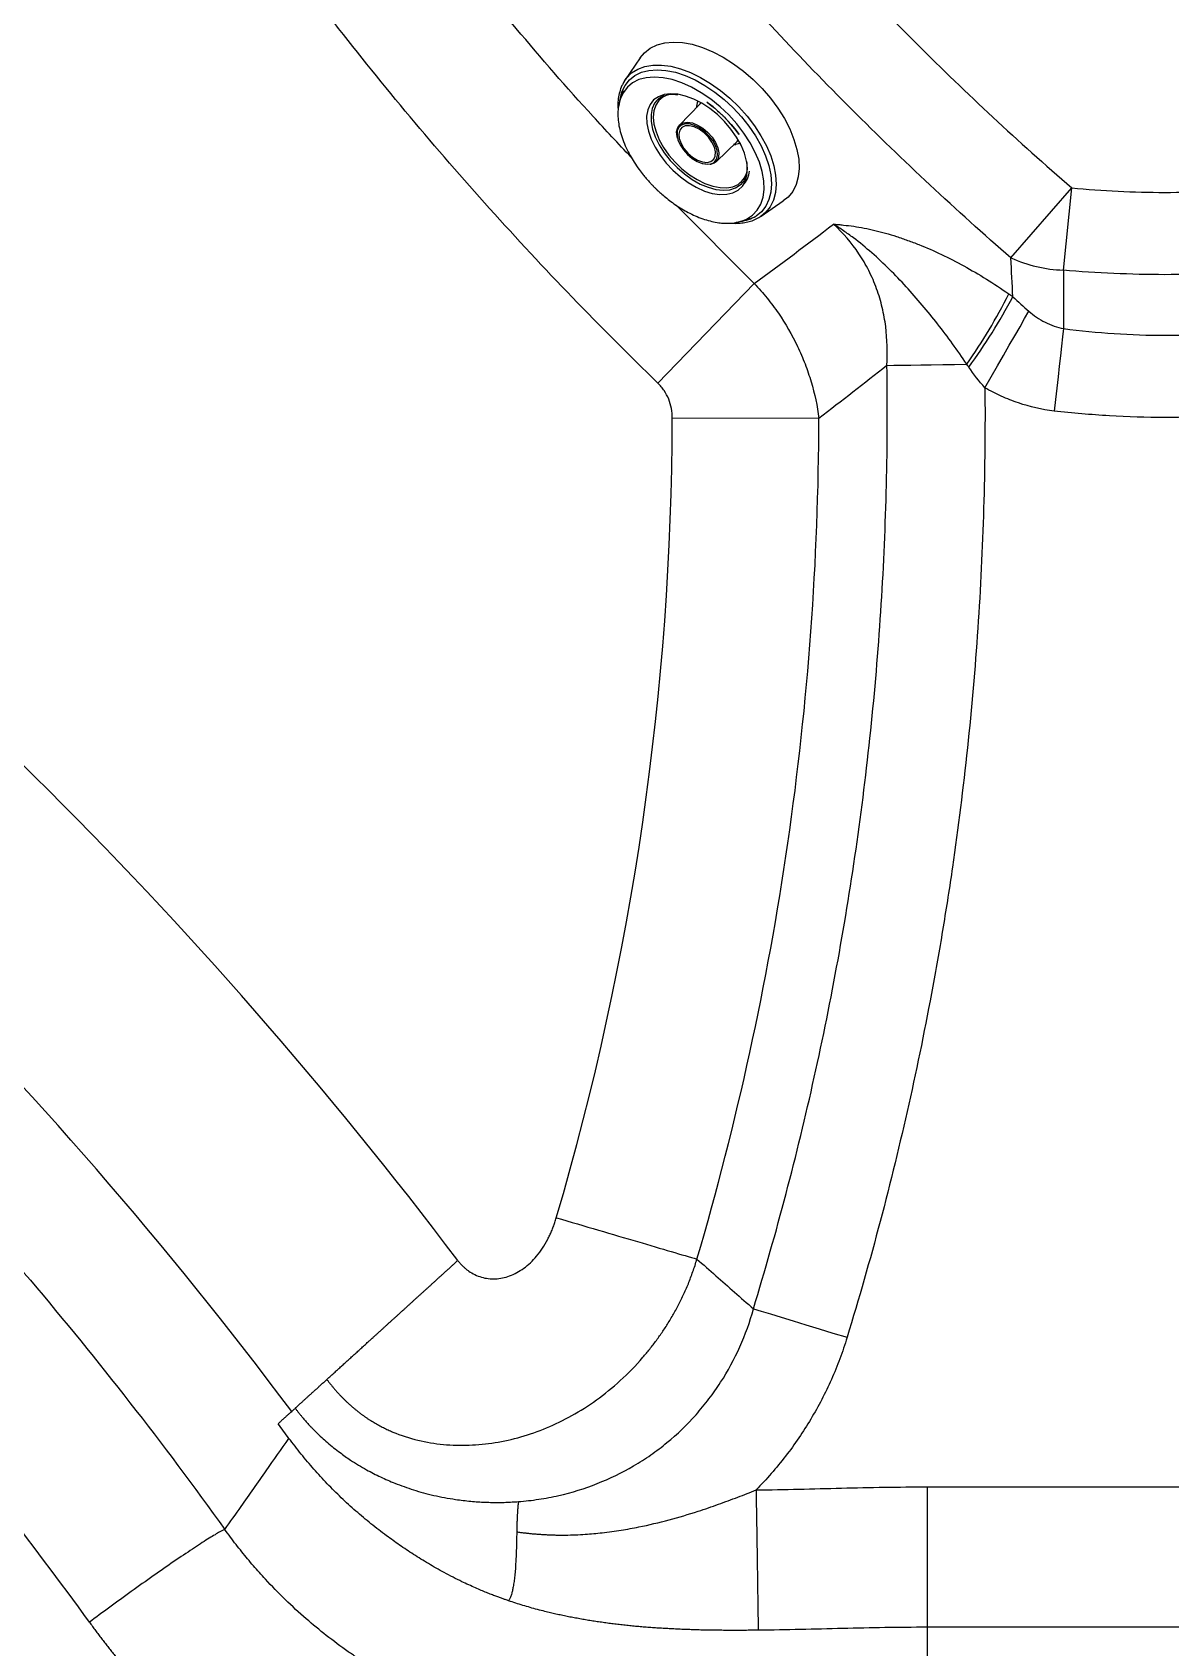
# Model space of a CAD drawing. Extents: x 527 to 611, y 788 to 934.
# Drawn here: x 559.26 to 569.34, y 828.06 to 842.37 of the extents above; entities that cross this region are included whole.
import ezdxf

# ---------------------------------------------------------------- set-up
doc = ezdxf.new("R2010")
doc.units = 0
doc.header["$MEASUREMENT"] = 0
doc.layers.add('1', color=4, linetype='Continuous')
doc.layers.add('GEOMETRY', color=4, linetype='Continuous', lineweight=25)

# ---------------------------------------------------------------- blocks, each defined once
blk = doc.blocks.new('2026_FLASH')
at = {"layer": 'GEOMETRY'}
for p, q in [((37.563, 38.831), (37.43, 38.635)), ((37.415, 38.538), (37.393, 38.484)), ((37.429, 38.635), (37.417, 38.613)), ((37.418, 38.617), (37.43, 38.635)), ((37.715, 38.459), (37.71, 38.454)), ((38.091, 38.421), (37.91, 38.235)), ((38.105, 38.431), (38.091, 38.421)), ((38.236, 37.91), (38.421, 38.091)), ((38.421, 38.091), (38.432, 38.105)), ((38.459, 37.715), (38.465, 37.721)), ((40.848, 37.058), (41.386, 37.68)), ((41.312, 36.949), (41.386, 37.68)), ((38.574, 36.832), (37.882, 37.525)), ((38.635, 37.429), (38.831, 37.563)), ((38.484, 37.393), (38.538, 37.415)), ((38.635, 37.429), (38.626, 37.424)), ((38.574, 36.832), (37.72, 35.949)), ((39.146, 35.636), (37.847, 35.638)), ((40.105, 24.926), (40.105, 24.44))]:
    blk.add_line(p, q, dxfattribs=at)
at = {"layer": 'GEOMETRY', "flags": 128}
for points in [[(37.563, 38.831), (37.6, 38.875), (37.651, 38.916), (37.712, 38.945), (37.78, 38.964), (37.856, 38.971), (37.938, 38.967), (38.024, 38.951), (38.114, 38.924), (38.206, 38.885), (38.298, 38.837), (38.39, 38.779), (38.479, 38.713), (38.564, 38.639), (38.644, 38.559), (38.717, 38.474), (38.783, 38.385), (38.84, 38.293), (38.888, 38.201), (38.925, 38.109), (38.952, 38.02), (38.967, 37.933), (38.971, 37.852), (38.963, 37.776), (38.944, 37.708), (38.914, 37.648), (38.873, 37.598), (38.831, 37.563)], [(37.382, 38.451), (37.384, 38.463), (37.401, 38.529), (37.429, 38.587), (37.467, 38.636), (37.516, 38.675), (37.574, 38.703), (37.64, 38.72), (37.713, 38.726), (37.791, 38.72), (37.875, 38.703), (37.961, 38.674), (38.049, 38.635), (38.137, 38.586), (38.224, 38.528), (38.307, 38.462), (38.386, 38.388), (38.46, 38.309), (38.526, 38.226), (38.585, 38.139), (38.634, 38.051), (38.673, 37.963), (38.702, 37.877), (38.72, 37.794), (38.726, 37.715), (38.721, 37.641), (38.704, 37.575), (38.676, 37.517), (38.637, 37.468), (38.589, 37.429), (38.589, 37.429)], [(38.484, 37.393), (38.506, 37.403), (38.558, 37.437), (38.599, 37.481), (38.631, 37.535), (38.651, 37.597), (38.66, 37.666), (38.658, 37.742), (38.644, 37.823), (38.619, 37.907), (38.583, 37.993), (38.537, 38.079), (38.481, 38.164), (38.418, 38.247), (38.347, 38.325), (38.27, 38.398), (38.188, 38.464), (38.104, 38.522), (38.018, 38.571), (37.931, 38.61), (37.847, 38.638), (37.765, 38.655), (37.688, 38.661), (37.616, 38.655), (37.552, 38.638), (37.496, 38.609), (37.449, 38.57), (37.412, 38.522), (37.393, 38.484)], [(37.43, 38.635), (37.443, 38.652), (37.487, 38.697), (37.541, 38.731), (37.604, 38.754), (37.675, 38.767), (37.752, 38.767), (37.834, 38.756), (37.92, 38.734), (38.009, 38.701), (38.098, 38.658), (38.187, 38.605), (38.274, 38.543), (38.358, 38.473), (38.437, 38.397), (38.51, 38.315), (38.576, 38.23), (38.633, 38.141), (38.681, 38.052), (38.72, 37.963), (38.747, 37.875), (38.763, 37.791), (38.768, 37.711), (38.762, 37.638), (38.744, 37.571), (38.715, 37.512), (38.675, 37.463), (38.635, 37.429)], [(37.888, 38.51), (37.833, 38.513), (37.775, 38.506), (37.724, 38.487), (37.682, 38.458), (37.651, 38.418), (37.63, 38.369), (37.62, 38.313), (37.622, 38.25), (37.635, 38.182), (37.66, 38.111)], [(37.813, 38.506), (37.81, 38.505), (37.764, 38.484), (37.727, 38.453), (37.7, 38.411), (37.683, 38.361), (37.678, 38.304), (37.685, 38.242), (37.703, 38.175), (37.731, 38.106), (37.77, 38.037), (37.817, 37.97), (37.872, 37.906), (37.933, 37.847), (37.999, 37.795), (38.067, 37.752), (38.137, 37.717), (38.205, 37.694), (38.27, 37.681), (38.33, 37.679), (38.384, 37.689), (38.431, 37.71), (38.431, 37.71)], [(38.507, 37.908), (38.506, 37.917), (38.487, 37.986), (38.457, 38.058), (38.417, 38.129), (38.367, 38.2), (38.311, 38.266), (38.247, 38.328), (38.179, 38.383), (38.108, 38.429), (38.037, 38.466), (37.965, 38.493), (37.897, 38.509), (37.888, 38.51)], [(37.393, 38.484), (37.386, 38.464), (37.376, 38.428)], [(37.71, 38.454), (37.691, 38.43), (37.669, 38.383), (37.659, 38.328), (37.66, 38.266), (37.673, 38.199), (37.697, 38.13)], [(38.307, 38.307), (38.235, 38.373), (38.208, 38.396), (38.168, 38.428), (38.153, 38.439), (38.152, 38.439), (38.152, 38.439), (38.152, 38.439), (38.152, 38.439), (38.152, 38.439), (38.152, 38.439), (38.152, 38.439), (38.152, 38.439), (38.159, 38.434), (38.192, 38.409), (38.223, 38.384), (38.247, 38.363), (38.265, 38.347), (38.277, 38.336), (38.286, 38.328), (38.292, 38.322), (38.296, 38.317), (38.3, 38.314), (38.302, 38.312), (38.303, 38.311), (38.304, 38.31), (38.307, 38.307)], [(37.893, 38.119), (37.889, 38.135), (37.886, 38.177), (37.895, 38.213), (37.914, 38.239), (37.944, 38.256), (37.982, 38.261), (38.026, 38.254), (38.072, 38.236), (38.119, 38.207), (38.163, 38.171), (38.201, 38.128), (38.231, 38.081), (38.251, 38.035), (38.261, 37.99), (38.258, 37.951), (38.258, 37.951)], [(37.919, 38.229), (37.905, 38.215), (37.891, 38.185)], [(38.228, 37.961), (38.23, 37.998), (38.22, 38.041), (38.199, 38.085), (38.168, 38.128), (38.129, 38.167), (38.086, 38.198), (38.042, 38.22), (37.999, 38.23), (37.962, 38.228), (37.932, 38.214), (37.913, 38.19), (37.905, 38.156), (37.909, 38.116), (37.925, 38.072), (37.951, 38.028), (37.986, 37.987), (38.027, 37.952), (38.071, 37.925), (38.115, 37.909), (38.156, 37.905), (38.189, 37.913), (38.214, 37.932), (38.228, 37.961)], [(38.233, 37.924), (38.239, 37.934), (38.247, 37.968), (38.244, 38.009), (38.23, 38.053), (38.205, 38.098), (38.172, 38.141), (38.133, 38.179), (38.089, 38.211), (38.044, 38.233), (38.001, 38.245), (37.961, 38.246), (37.929, 38.236), (37.919, 38.229)], [(38.307, 38.307), (38.309, 38.305), (38.319, 38.295), (38.34, 38.273), (38.369, 38.241), (38.401, 38.202), (38.43, 38.165), (38.439, 38.152), (38.439, 38.152), (38.439, 38.152), (38.439, 38.152), (38.439, 38.152), (38.439, 38.152), (38.439, 38.152), (38.439, 38.152), (38.436, 38.156), (38.414, 38.186), (38.383, 38.224), (38.342, 38.271), (38.307, 38.307)], [(37.66, 38.111), (37.695, 38.039), (37.74, 37.968), (37.793, 37.899), (37.853, 37.835), (37.919, 37.776), (37.989, 37.726), (38.06, 37.684), (38.132, 37.651), (38.202, 37.63), (38.269, 37.62), (38.33, 37.622), (38.385, 37.635), (38.431, 37.659), (38.468, 37.693), (38.494, 37.738), (38.509, 37.791), (38.513, 37.851), (38.507, 37.908)], [(37.697, 38.13), (37.732, 38.059), (37.776, 37.989), (37.829, 37.921), (37.889, 37.859), (37.954, 37.802), (38.023, 37.753), (38.094, 37.713), (38.164, 37.684), (38.233, 37.665), (38.297, 37.658), (38.356, 37.663), (38.407, 37.679), (38.45, 37.706), (38.459, 37.715)], [(37.891, 38.185), (37.889, 38.147), (37.897, 38.105), (37.917, 38.06), (37.946, 38.016), (37.982, 37.975), (38.024, 37.939), (38.069, 37.912), (38.113, 37.895), (38.155, 37.888), (38.182, 37.891)], [(38.451, 38.076), (38.419, 38.065), (38.389, 38.062)], [(38.258, 37.951), (38.244, 37.919), (38.219, 37.898), (38.185, 37.887), (38.144, 37.888), (38.119, 37.893)], [(38.391, 38.062), (38.393, 38.062), (38.41, 38.062)], [(38.429, 37.376), (38.446, 37.38), (38.484, 37.393)], [(40.617, 35.908), (40.673, 36.005), (40.728, 36.101), (40.782, 36.194), (40.833, 36.284), (40.882, 36.369), (40.928, 36.449), (40.969, 36.521), (41.006, 36.586)], [(41.314, 36.432), (41.306, 36.358), (41.296, 36.278), (41.286, 36.192), (41.276, 36.1), (41.265, 36.004), (41.253, 35.905), (41.242, 35.804), (41.23, 35.702)], [(39.749, 36.106), (39.81, 36.107), (39.88, 36.108), (39.96, 36.109), (40.048, 36.111), (40.142, 36.112), (40.243, 36.114), (40.348, 36.115), (40.456, 36.117)], [(38.566, 27.748), (38.635, 27.727), (38.718, 27.702), (38.812, 27.673), (38.917, 27.641), (39.029, 27.607), (39.148, 27.571), (39.271, 27.533), (39.396, 27.495)], [(40.105, 26.17), (40.105, 26.038), (40.105, 25.907), (40.105, 25.779), (40.105, 25.656), (40.105, 25.539), (40.105, 25.428), (40.105, 25.326), (40.105, 25.234), (40.105, 25.152), (40.105, 25.081), (40.105, 25.023), (40.105, 24.977), (40.105, 24.945), (40.105, 24.926)]]:
    blk.add_lwpolyline(points, dxfattribs=at)
at = {"layer": 'GEOMETRY'}
for centre, radius, start, end in [((38.184, 38.393), 0.122, 153.5361, 181.8292), ((38.168, 37.968), 0.0788, 280.5361, 326.0467), ((38.325, 37.867), 0.189, 303.8273, 353.8762), ((38.32, 37.846), 0.211, 316.4828, 355.1854), ((38.41, 37.725), 0.345, 276.8257, 301.1607), ((41.359, 38.203), 1.254, 245.934, 267.8391), ((36.578, 38.854), 4.747, 324.7871, 333.5573), ((36.082, 39.261), 5.418, 324.1805, 331.9702), ((4.203, 4.203), 39.779, 37.0599, 53.4853), ((12.589, 35.685), 25.258, 343.6027, 359.8945), ((12.589, 35.685), 26.557, 343.6027, 359.8945), ((4.203, 4.203), 37.799, 36.7869, 53.4853)]:
    blk.add_arc(centre, radius, start, end, dxfattribs=at)
for points, knots in [([(38.741, 40.325), (39.149, 39.853), (39.573, 39.396), (40.235, 38.734), (40.46, 38.517), (40.917, 38.092), (41.149, 37.884), (41.386, 37.68)], [0, 0, 0, 0, 0.5, 0.5, 0.75, 0.75, 1, 1, 1, 1]), ([(37.482, 37.951), (37.369, 38.071), (37.02, 38.442), (36.46, 39.088), (36.028, 39.625), (35.812, 39.894)], [0, 0, 0, 0, 0.192785, 0.596164, 1, 1, 1, 1]), ([(40.848, 37.058), (40.605, 37.269), (40.366, 37.485), (39.895, 37.924), (39.663, 38.148), (38.98, 38.831), (38.541, 39.301), (38.118, 39.787)], [0, 0, 0, 0, 0.25, 0.25, 0.5, 0.5, 1, 1, 1, 1]), ([(37.72, 35.949), (37.205, 36.447), (36.708, 36.963), (35.75, 38.029), (35.29, 38.579), (34.85, 39.144)], [0, 0, 0, 0, 0.5, 0.5, 1, 1, 1, 1]), ([(37.417, 38.613), (37.412, 38.604), (37.396, 38.578), (37.38, 38.53), (37.368, 38.471), (37.363, 38.417), (37.366, 38.381), (37.367, 38.368)], [0, 0, 0, 0, 0.133328, 0.374803, 0.614506, 0.859408, 1, 1, 1, 1]), ([(37.712, 38.454), (37.715, 38.458), (37.728, 38.473), (37.757, 38.491), (37.802, 38.505), (37.849, 38.511), (37.883, 38.507), (37.897, 38.505)], [0, 0, 0, 0, 0.0915871, 0.3429222, 0.5904075, 0.8280077, 1, 1, 1, 1]), ([(37.376, 38.423), (37.372, 38.406), (37.365, 38.371), (37.365, 38.31), (37.371, 38.246), (37.385, 38.178), (37.407, 38.107), (37.437, 38.036), (37.471, 37.968), (37.51, 37.904), (37.549, 37.847), (37.585, 37.8), (37.613, 37.766), (37.634, 37.743), (37.649, 37.726), (37.66, 37.714), (37.667, 37.706), (37.673, 37.7), (37.679, 37.694), (37.683, 37.69), (37.687, 37.686)], [0, 0, 0, 0, 0.078477, 0.166169, 0.256285, 0.34522, 0.439227, 0.533839, 0.621444, 0.69892, 0.782749, 0.844863, 0.889769, 0.921867, 0.944685, 0.960863, 0.972318, 0.980423, 0.986156, 1, 1, 1, 1]), ([(37.393, 38.484), (37.387, 38.468), (37.379, 38.448), (37.376, 38.427), (37.376, 38.423)], [0, 0, 0, 0, 0.822401, 1, 1, 1, 1]), ([(38.503, 37.916), (38.503, 37.915), (38.508, 37.893), (38.51, 37.855), (38.506, 37.805), (38.493, 37.763), (38.479, 37.735), (38.466, 37.723), (38.464, 37.721)], [0, 0, 0, 0, 0.016115, 0.244502, 0.472921, 0.7031, 0.938653, 1, 1, 1, 1]), ([(37.687, 37.686), (37.69, 37.683), (37.699, 37.674), (37.718, 37.656), (37.748, 37.628), (37.788, 37.594), (37.836, 37.557), (37.889, 37.519), (37.946, 37.484), (38.005, 37.452), (38.068, 37.423), (38.133, 37.399), (38.197, 37.381), (38.257, 37.37), (38.305, 37.365), (38.357, 37.365), (38.396, 37.368), (38.42, 37.375), (38.424, 37.376)], [0, 0, 0, 0, 0.013787, 0.040293, 0.084984, 0.141678, 0.207305, 0.278335, 0.352071, 0.425756, 0.506448, 0.59276, 0.677994, 0.759786, 0.832218, 0.882983, 0.977467, 1, 1, 1, 1]), ([(41.386, 37.68), (41.523, 37.666), (41.66, 37.656), (41.935, 37.642), (42.072, 37.639), (42.348, 37.639), (42.485, 37.642), (42.76, 37.656), (42.898, 37.666), (43.035, 37.68)], [0, 0, 0, 0, 0.25, 0.25, 0.5, 0.5, 0.75, 0.75, 1, 1, 1, 1]), ([(38.361, 37.367), (38.366, 37.367), (38.391, 37.364), (38.434, 37.365), (38.49, 37.371), (38.542, 37.383), (38.591, 37.402), (38.62, 37.42), (38.635, 37.429)], [0, 0, 0, 0, 0.044963, 0.237159, 0.432804, 0.62001, 0.810112, 1, 1, 1, 1]), ([(38.424, 37.376), (38.439, 37.379), (38.46, 37.384), (38.479, 37.391), (38.484, 37.393)], [0, 0, 0, 0, 0.738809, 1, 1, 1, 1]), ([(39.275, 37.357), (39.279, 37.357), (39.282, 37.357), (39.29, 37.356), (39.301, 37.356), (39.327, 37.354), (39.349, 37.351), (39.394, 37.346), (39.425, 37.343), (39.516, 37.329), (39.578, 37.317), (39.705, 37.287), (39.769, 37.269), (39.867, 37.238), (39.899, 37.226), (39.966, 37.202), (39.999, 37.19), (40.166, 37.123), (40.298, 37.06), (40.497, 36.951), (40.564, 36.912), (40.696, 36.83), (40.763, 36.786), (40.828, 36.74)], [0, 0, 0, 0, 0.007813, 0.007813, 0.015625, 0.03125, 0.0625, 0.0625, 0.125, 0.125, 0.25, 0.25, 0.375, 0.375, 0.4375, 0.4375, 0.5, 0.5, 0.75, 0.75, 0.875, 0.875, 1, 1, 1, 1]), ([(40.456, 36.117), (40.415, 36.179), (40.373, 36.239), (40.287, 36.358), (40.243, 36.416), (40.154, 36.53), (40.108, 36.586), (40.015, 36.696), (39.968, 36.75), (39.871, 36.856), (39.822, 36.907), (39.721, 37.007), (39.669, 37.056), (39.562, 37.149), (39.508, 37.194), (39.423, 37.258), (39.394, 37.278), (39.35, 37.309), (39.335, 37.319), (39.305, 37.338), (39.29, 37.348), (39.275, 37.357)], [0, 0, 0, 0, 0.125, 0.125, 0.25, 0.25, 0.375, 0.375, 0.5, 0.5, 0.625, 0.625, 0.75, 0.75, 0.875, 0.875, 0.9375, 0.9375, 0.96875, 0.96875, 1, 1, 1, 1]), ([(39.749, 36.106), (39.756, 36.222), (39.752, 36.336), (39.731, 36.506), (39.72, 36.562), (39.701, 36.646), (39.693, 36.674), (39.677, 36.729), (39.668, 36.757), (39.638, 36.84), (39.615, 36.893), (39.562, 36.998), (39.533, 37.048), (39.437, 37.192), (39.362, 37.279), (39.275, 37.357)], [0, 0, 0, 0, 0.25, 0.25, 0.375, 0.375, 0.4375, 0.4375, 0.5, 0.5, 0.625, 0.625, 0.75, 0.75, 1, 1, 1, 1]), ([(43.108, 36.95), (42.959, 36.937), (42.809, 36.927), (42.51, 36.914), (42.36, 36.91), (42.06, 36.91), (41.91, 36.914), (41.611, 36.927), (41.461, 36.936), (41.312, 36.949)], [0, 0, 0, 0, 0.25, 0.25, 0.5, 0.5, 0.75, 0.75, 1, 1, 1, 1]), ([(38.574, 36.832), (38.614, 36.79), (38.651, 36.747), (38.722, 36.659), (38.756, 36.614), (38.851, 36.475), (38.908, 36.377), (38.969, 36.249), (38.981, 36.223), (39.003, 36.171), (39.013, 36.145), (39.044, 36.067), (39.061, 36.014), (39.109, 35.855), (39.132, 35.746), (39.146, 35.636)], [0, 0, 0, 0, 0.125, 0.125, 0.25, 0.25, 0.5, 0.5, 0.5625, 0.5625, 0.625, 0.625, 0.75, 0.75, 1, 1, 1, 1]), ([(41.006, 36.586), (41.028, 36.568), (41.051, 36.55), (41.099, 36.517), (41.124, 36.502), (41.175, 36.476), (41.202, 36.464), (41.257, 36.444), (41.285, 36.437), (41.314, 36.432)], [0, 0, 0, 0, 0.25, 0.25, 0.5, 0.5, 0.75, 0.75, 1, 1, 1, 1]), ([(41.314, 36.432), (41.463, 36.412), (41.612, 36.398), (41.911, 36.378), (42.06, 36.373), (42.36, 36.373), (42.51, 36.378), (42.809, 36.398), (42.958, 36.412), (43.106, 36.432)], [0, 0, 0, 0, 0.25, 0.25, 0.5, 0.5, 0.75, 0.75, 1, 1, 1, 1]), ([(38.566, 27.748), (38.772, 28.425), (38.952, 29.109), (39.182, 30.144), (39.252, 30.491), (39.379, 31.187), (39.435, 31.536), (39.583, 32.585), (39.655, 33.286), (39.743, 34.693), (39.76, 35.398), (39.749, 36.106)], [0, 0, 0, 0, 0.25, 0.25, 0.375, 0.375, 0.5, 0.5, 0.75, 0.75, 1, 1, 1, 1]), ([(37.847, 35.638), (37.847, 35.667), (37.844, 35.696), (37.834, 35.752), (37.826, 35.78), (37.805, 35.833), (37.791, 35.859), (37.767, 35.894), (37.759, 35.906), (37.74, 35.928), (37.73, 35.939), (37.72, 35.949)], [0, 0, 0, 0, 0.25, 0.25, 0.5, 0.5, 0.75, 0.75, 0.875, 0.875, 1, 1, 1, 1]), ([(40.617, 35.908), (40.623, 35.195), (40.602, 34.485), (40.506, 33.069), (40.431, 32.363), (40.304, 31.484), (40.276, 31.308), (40.219, 30.957), (40.188, 30.781), (40.091, 30.256), (40.02, 29.907), (39.787, 28.865), (39.605, 28.177), (39.396, 27.495)], [0, 0, 0, 0, 0.25, 0.25, 0.5, 0.5, 0.5625, 0.5625, 0.625, 0.625, 0.75, 0.75, 1, 1, 1, 1]), ([(41.23, 35.702), (41.121, 35.714), (41.016, 35.739), (40.863, 35.791), (40.812, 35.811), (40.713, 35.855), (40.665, 35.88), (40.617, 35.908)], [0, 0, 0, 0, 0.5, 0.5, 0.75, 0.75, 1, 1, 1, 1]), ([(43.191, 35.702), (43.028, 35.683), (42.865, 35.669), (42.538, 35.65), (42.374, 35.645), (42.047, 35.645), (41.883, 35.65), (41.556, 35.669), (41.393, 35.683), (41.23, 35.702)], [0, 0, 0, 0, 0.25, 0.25, 0.5, 0.5, 0.75, 0.75, 1, 1, 1, 1]), ([(26.015, 33.722), (26.781, 33.163), (27.517, 32.578), (28.936, 31.356), (29.619, 30.72), (30.929, 29.398), (31.558, 28.712), (32.761, 27.29), (33.336, 26.554), (33.883, 25.793)], [0, 0, 0, 0, 0.25, 0.25, 0.5, 0.5, 0.75, 0.75, 1, 1, 1, 1]), ([(32.683, 24.971), (32.422, 25.333), (32.154, 25.69), (31.606, 26.391), (31.325, 26.735), (30.751, 27.413), (30.458, 27.746), (29.858, 28.399), (29.552, 28.72), (28.615, 29.666), (27.965, 30.272), (26.613, 31.437), (25.911, 31.996), (25.183, 32.53)], [0, 0, 0, 0, 0.125, 0.125, 0.25, 0.25, 0.375, 0.375, 0.5, 0.5, 0.75, 0.75, 1, 1, 1, 1]), ([(35.947, 28.176), (35.95, 28.172), (35.956, 28.165), (35.964, 28.154), (35.973, 28.144), (35.983, 28.134), (35.992, 28.125), (36.002, 28.115), (36.012, 28.107), (36.022, 28.098), (36.033, 28.09), (36.057, 28.072), (36.097, 28.049), (36.156, 28.026), (36.217, 28.014), (36.28, 28.012), (36.344, 28.02), (36.408, 28.038), (36.471, 28.067), (36.533, 28.106), (36.592, 28.155), (36.648, 28.215), (36.7, 28.284), (36.736, 28.348), (36.762, 28.399), (36.778, 28.436), (36.793, 28.474), (36.807, 28.514), (36.815, 28.541), (36.82, 28.555)], [0, 0, 0, 0, 0.011626, 0.02314, 0.03455, 0.045868, 0.057105, 0.068271, 0.079378, 0.090437, 0.101459, 0.112457, 0.165158, 0.217355, 0.268985, 0.321183, 0.374659, 0.42954, 0.487368, 0.547255, 0.611652, 0.678692, 0.751776, 0.828119, 0.861288, 0.895009, 0.929334, 0.964315, 1, 1, 1, 1]), ([(36.82, 28.555), (36.945, 28.518), (37.071, 28.481), (37.313, 28.409), (37.43, 28.375), (37.648, 28.311), (37.748, 28.281), (37.926, 28.229), (38.003, 28.206), (38.066, 28.188)], [0, 0, 0, 0, 0.25, 0.25, 0.5, 0.5, 0.75, 0.75, 1, 1, 1, 1]), ([(34.787, 27.122), (34.792, 27.115), (34.802, 27.101), (34.818, 27.081), (34.835, 27.06), (34.851, 27.041), (34.868, 27.021), (34.885, 27.002), (34.902, 26.984), (34.92, 26.966), (34.937, 26.948), (34.955, 26.93), (34.973, 26.913), (34.992, 26.897), (35.01, 26.88), (35.029, 26.864), (35.048, 26.849), (35.067, 26.834), (35.086, 26.819), (35.106, 26.805), (35.125, 26.791), (35.145, 26.777), (35.165, 26.764), (35.185, 26.752), (35.206, 26.74), (35.226, 26.728), (35.246, 26.716), (35.267, 26.705), (35.288, 26.695), (35.309, 26.684), (35.329, 26.675), (35.35, 26.665), (35.436, 26.628), (35.591, 26.578), (35.818, 26.541), (36.048, 26.535), (36.279, 26.558), (36.509, 26.609), (36.737, 26.689), (36.962, 26.799), (37.182, 26.938), (37.394, 27.111), (37.535, 27.256), (37.618, 27.354), (37.648, 27.391), (37.677, 27.429), (37.707, 27.468), (37.735, 27.508), (37.764, 27.549), (37.792, 27.591), (37.819, 27.634), (37.845, 27.679), (37.871, 27.724), (37.897, 27.771), (37.921, 27.819), (37.945, 27.868), (37.968, 27.919), (37.99, 27.97), (38.01, 28.023), (38.03, 28.077), (38.049, 28.132), (38.06, 28.169), (38.066, 28.188)], [0, 0, 0, 0, 0.0061667, 0.0123052, 0.0184153, 0.0244971, 0.0305508, 0.0365766, 0.042575, 0.0485464, 0.0544916, 0.0604113, 0.0663061, 0.0721761, 0.0780211, 0.0838409, 0.0896355, 0.0954052, 0.10115, 0.1068702, 0.112566, 0.1182376, 0.1238854, 0.1295097, 0.1351115, 0.1406914, 0.1462503, 0.1517887, 0.1573071, 0.162806, 0.1682859, 0.173747, 0.1791899, 0.2345024, 0.2888432, 0.3430071, 0.3975977, 0.4531369, 0.5101025, 0.5689827, 0.6302798, 0.6946916, 0.7629138, 0.7740987, 0.7854056, 0.796839, 0.8084035, 0.8201035, 0.8319433, 0.8439268, 0.8560572, 0.8683371, 0.8807688, 0.8933546, 0.906099, 0.9190095, 0.9320903, 0.9453393, 0.958755, 0.9723367, 0.9860846, 1, 1, 1, 1]), ([(34.787, 27.122), (34.791, 27.126), (34.799, 27.133), (34.812, 27.145), (34.825, 27.157), (34.839, 27.169), (34.852, 27.181), (34.866, 27.194), (34.88, 27.207), (34.894, 27.219), (34.909, 27.232), (34.923, 27.246), (34.938, 27.259), (34.953, 27.273), (34.968, 27.286), (34.983, 27.3), (34.999, 27.314), (35.014, 27.329), (35.03, 27.343), (35.046, 27.357), (35.062, 27.372), (35.079, 27.387), (35.095, 27.402), (35.112, 27.417), (35.128, 27.432), (35.145, 27.448), (35.162, 27.463), (35.18, 27.479), (35.197, 27.494), (35.214, 27.51), (35.232, 27.526), (35.25, 27.542), (35.268, 27.559), (35.286, 27.575), (35.304, 27.592), (35.322, 27.608), (35.34, 27.625), (35.359, 27.642), (35.377, 27.658), (35.396, 27.675), (35.415, 27.692), (35.434, 27.71), (35.453, 27.727), (35.472, 27.744), (35.491, 27.762), (35.51, 27.779), (35.53, 27.797), (35.549, 27.814), (35.568, 27.832), (35.588, 27.85), (35.608, 27.867), (35.627, 27.885), (35.647, 27.903), (35.667, 27.921), (35.686, 27.939), (35.706, 27.957), (35.726, 27.975), (35.746, 27.993), (35.766, 28.012), (35.786, 28.03), (35.806, 28.048), (35.826, 28.066), (35.846, 28.085), (35.867, 28.103), (35.887, 28.121), (35.907, 28.139), (35.927, 28.158), (35.94, 28.17), (35.947, 28.176)], [0, 0, 0, 0, 0.0151499, 0.0302997, 0.0454495, 0.0605992, 0.0757489, 0.0908986, 0.1060483, 0.1211981, 0.1363479, 0.1514977, 0.1666476, 0.1817977, 0.1969478, 0.2120981, 0.2272484, 0.242399, 0.2575496, 0.2727004, 0.2878513, 0.3030024, 0.3181536, 0.3333049, 0.3484563, 0.3636079, 0.3787596, 0.3939115, 0.4090634, 0.4242155, 0.4393677, 0.45452, 0.4696724, 0.4848249, 0.4999774, 0.5151301, 0.5302828, 0.5454356, 0.5605885, 0.5757414, 0.5908943, 0.6060473, 0.6212003, 0.6363533, 0.6515063, 0.6666594, 0.6818124, 0.6969653, 0.7121183, 0.7272711, 0.742424, 0.7575767, 0.7727294, 0.7878819, 0.8030344, 0.8181867, 0.8333389, 0.8484909, 0.8636428, 0.8787945, 0.893946, 0.9090973, 0.9242484, 0.9393992, 0.9545498, 0.9697002, 0.9848502, 1, 1, 1, 1]), ([(38.066, 28.188), (38.121, 28.139), (38.233, 28.041), (38.399, 27.895), (38.51, 27.797), (38.566, 27.748)], [0, 0, 0, 0, 0.333333, 0.666667, 1, 1, 1, 1]), ([(36.484, 26.039), (36.544, 26.044), (36.604, 26.051), (36.723, 26.069), (36.782, 26.08), (36.958, 26.12), (37.071, 26.156), (37.293, 26.243), (37.4, 26.295), (37.531, 26.371), (37.557, 26.387), (37.607, 26.42), (37.632, 26.436), (37.706, 26.488), (37.754, 26.524), (37.892, 26.637), (37.978, 26.72), (38.097, 26.854), (38.135, 26.901), (38.209, 26.997), (38.243, 27.046), (38.341, 27.197), (38.397, 27.302), (38.495, 27.519), (38.535, 27.631), (38.566, 27.748)], [0, 0, 0, 0, 0.0625, 0.0625, 0.125, 0.125, 0.25, 0.25, 0.375, 0.375, 0.40625, 0.40625, 0.4375, 0.4375, 0.5, 0.5, 0.625, 0.625, 0.6875, 0.6875, 0.75, 0.75, 0.875, 0.875, 1, 1, 1, 1]), ([(39.396, 27.495), (39.377, 27.431), (39.355, 27.368), (39.309, 27.243), (39.284, 27.182), (39.203, 27.001), (39.142, 26.884), (39.007, 26.658), (38.933, 26.548), (38.81, 26.39), (38.768, 26.338), (38.681, 26.238), (38.636, 26.19), (38.59, 26.143)], [0, 0, 0, 0, 0.125, 0.125, 0.25, 0.25, 0.5, 0.5, 0.75, 0.75, 0.875, 0.875, 1, 1, 1, 1]), ([(34.506, 26.867), (34.508, 26.869), (34.511, 26.872), (34.517, 26.877), (34.523, 26.882), (34.529, 26.887), (34.535, 26.893), (34.541, 26.899), (34.548, 26.905), (34.555, 26.911), (34.563, 26.918), (34.57, 26.925), (34.578, 26.932), (34.586, 26.939), (34.594, 26.947), (34.603, 26.955), (34.612, 26.963), (34.621, 26.971), (34.63, 26.98), (34.64, 26.988), (34.65, 26.997), (34.66, 27.007), (34.67, 27.016), (34.681, 27.026), (34.692, 27.035), (34.703, 27.045), (34.714, 27.056), (34.726, 27.066), (34.737, 27.077), (34.749, 27.088), (34.762, 27.099), (34.774, 27.11), (34.782, 27.118), (34.787, 27.122)], [0, 0, 0, 0, 0.032257, 0.064516, 0.096775, 0.129035, 0.161295, 0.193556, 0.225818, 0.25808, 0.290342, 0.322604, 0.354866, 0.387129, 0.41939, 0.451652, 0.483913, 0.516174, 0.548434, 0.580693, 0.612951, 0.645209, 0.677465, 0.709721, 0.741976, 0.774231, 0.806485, 0.838738, 0.870992, 0.903244, 0.935496, 0.967748, 1, 1, 1, 1]), ([(34.355, 26.729), (34.357, 26.731), (34.361, 26.735), (34.369, 26.742), (34.378, 26.751), (34.389, 26.76), (34.401, 26.772), (34.414, 26.783), (34.428, 26.796), (34.444, 26.811), (34.461, 26.825), (34.471, 26.835), (34.475, 26.838)], [0, 0, 0, 0, 0.049819, 0.113059, 0.189704, 0.279749, 0.383157, 0.5, 0.588762, 0.75, 0.893123, 1, 1, 1, 1]), ([(34.475, 26.838), (34.476, 26.84), (34.479, 26.842), (34.484, 26.847), (34.49, 26.852), (34.498, 26.859), (34.503, 26.864), (34.506, 26.867)], [0, 0, 0, 0, 0.172856, 0.359211, 0.559118, 0.772675, 1, 1, 1, 1]), ([(34.506, 26.867), (34.512, 26.86), (34.522, 26.846), (34.538, 26.825), (34.554, 26.806), (34.569, 26.788), (34.583, 26.77), (34.598, 26.754), (34.611, 26.739), (34.624, 26.724), (34.637, 26.711), (34.649, 26.698), (34.66, 26.686), (34.671, 26.675), (34.682, 26.665), (34.721, 26.626), (34.793, 26.56), (34.895, 26.478), (35.011, 26.397), (35.13, 26.324), (35.262, 26.257), (35.373, 26.208), (35.471, 26.171), (35.555, 26.143), (35.643, 26.117), (35.734, 26.094), (35.829, 26.074), (35.917, 26.06), (35.994, 26.05), (36.061, 26.043), (36.126, 26.037), (36.189, 26.034), (36.252, 26.032), (36.312, 26.032), (36.371, 26.033), (36.428, 26.036), (36.466, 26.038), (36.484, 26.039)], [0, 0, 0, 0, 0.011979, 0.02346, 0.034456, 0.044974, 0.055023, 0.06461, 0.073743, 0.082427, 0.090667, 0.09847, 0.105838, 0.112777, 0.119288, 0.125377, 0.1857, 0.249809, 0.301205, 0.375203, 0.437523, 0.499814, 0.53842, 0.57824, 0.619289, 0.661579, 0.705122, 0.749926, 0.780563, 0.810495, 0.839718, 0.868228, 0.896021, 0.923098, 0.949455, 0.975089, 1, 1, 1, 1]), ([(33.883, 25.793), (33.931, 25.86), (34.054, 26.034), (34.243, 26.303), (34.384, 26.505), (34.451, 26.6)], [0.089255, 0.089255, 0.089255, 0.089255, 0.25, 0.5, 0.7257471, 0.7257471, 0.7257471, 0.7257471]), ([(36.397, 25.161), (36.389, 25.164), (36.373, 25.169), (36.347, 25.179), (36.316, 25.19), (36.282, 25.202), (36.243, 25.217), (36.2, 25.234), (36.153, 25.253), (36.08, 25.285), (35.97, 25.335), (35.83, 25.407), (35.688, 25.489), (35.556, 25.57), (35.432, 25.653), (35.33, 25.726), (35.246, 25.789), (35.177, 25.843), (35.11, 25.899), (35.043, 25.956), (34.978, 26.014), (34.914, 26.074), (34.852, 26.135), (34.79, 26.198), (34.73, 26.262), (34.672, 26.327), (34.615, 26.393), (34.559, 26.461), (34.504, 26.53), (34.469, 26.577), (34.451, 26.6)], [0, 0, 0, 0, 0.009614, 0.02108, 0.034394, 0.049554, 0.066563, 0.085428, 0.106142, 0.128701, 0.183137, 0.255164, 0.321344, 0.38473, 0.445276, 0.50299, 0.538562, 0.574123, 0.609667, 0.64519, 0.680688, 0.716166, 0.751639, 0.787103, 0.82254, 0.857969, 0.893425, 0.928906, 0.964427, 1, 1, 1, 1]), ([(36.469, 25.772), (36.48, 25.77), (36.501, 25.767), (36.533, 25.763), (36.565, 25.76), (36.598, 25.756), (36.631, 25.753), (36.664, 25.751), (36.697, 25.748), (36.73, 25.747), (36.764, 25.745), (36.798, 25.744), (36.832, 25.743), (36.866, 25.743), (36.948, 25.743), (37.068, 25.748), (37.233, 25.763), (37.391, 25.785), (37.589, 25.821), (37.817, 25.875), (38.022, 25.936), (38.167, 25.984), (38.255, 26.015), (38.342, 26.047), (38.427, 26.079), (38.509, 26.11), (38.563, 26.132), (38.59, 26.143)], [0, 0, 0, 0, 0.0149885, 0.030045, 0.0451711, 0.0603687, 0.0756395, 0.0909843, 0.1064046, 0.1219024, 0.1374796, 0.153138, 0.1688784, 0.1846741, 0.2005179, 0.2815028, 0.3506897, 0.4291916, 0.501202, 0.6278876, 0.7502471, 0.7941049, 0.8370328, 0.8790628, 0.9202208, 0.9605282, 1, 1, 1, 1]), ([(38.59, 26.143), (38.842, 26.146), (39.095, 26.153), (39.6, 26.165), (39.852, 26.17), (40.105, 26.17)], [0, 0, 0, 0, 0.5, 0.5, 1, 1, 1, 1]), ([(38.59, 26.143), (38.591, 26.066), (38.592, 25.99), (38.594, 25.84), (38.596, 25.767), (38.598, 25.624), (38.599, 25.555), (38.601, 25.425), (38.602, 25.364), (38.603, 25.25), (38.604, 25.198), (38.606, 25.105), (38.606, 25.064), (38.607, 24.995), (38.608, 24.966), (38.609, 24.923), (38.609, 24.908), (38.609, 24.9)], [0, 0, 0, 0, 0.125, 0.125, 0.25, 0.25, 0.375, 0.375, 0.5, 0.5, 0.625, 0.625, 0.75, 0.75, 0.875, 0.875, 1, 1, 1, 1]), ([(40.105, 26.17), (40.566, 26.169), (41.028, 26.169), (41.951, 26.17), (42.412, 26.17), (43.797, 26.171), (44.72, 26.171), (45.643, 26.171)], [0, 0, 0, 0, 0.25, 0.25, 0.5, 0.5, 1, 1, 1, 1]), ([(36.484, 26.039), (36.484, 26.037), (36.483, 26.03), (36.482, 26.019), (36.48, 26.004), (36.478, 25.981), (36.476, 25.954), (36.474, 25.922), (36.472, 25.888), (36.471, 25.858), (36.47, 25.832), (36.469, 25.813), (36.469, 25.793), (36.469, 25.779), (36.469, 25.772)], [0, 0, 0, 0, 0.0432104, 0.099265, 0.1681937, 0.2500034, 0.3922708, 0.4999865, 0.6254574, 0.7499811, 0.8121634, 0.8744957, 0.9370954, 1, 1, 1, 1]), ([(33.883, 25.793), (33.872, 25.789), (33.853, 25.78), (33.802, 25.75), (33.769, 25.731), (33.69, 25.681), (33.645, 25.652), (33.545, 25.585), (33.489, 25.548), (33.372, 25.468), (33.311, 25.425), (33.184, 25.336), (33.119, 25.29), (32.989, 25.197), (32.925, 25.15), (32.8, 25.058), (32.74, 25.013), (32.683, 24.971)], [0, 0, 0, 0, 0.125, 0.125, 0.25, 0.25, 0.375, 0.375, 0.5, 0.5, 0.625, 0.625, 0.75, 0.75, 0.875, 0.875, 1, 1, 1, 1]), ([(35.379, 24.454), (35.367, 24.461), (35.342, 24.475), (35.305, 24.496), (35.269, 24.518), (35.232, 24.541), (35.196, 24.563), (35.159, 24.587), (35.122, 24.61), (35.086, 24.634), (35.049, 24.659), (35.013, 24.684), (34.922, 24.747), (34.784, 24.85), (34.597, 25.004), (34.417, 25.17), (34.281, 25.309), (34.189, 25.411), (34.136, 25.471), (34.084, 25.532), (34.033, 25.595), (33.982, 25.659), (33.932, 25.725), (33.899, 25.77), (33.883, 25.793)], [0, 0, 0, 0, 0.0208761, 0.0418664, 0.0629684, 0.0841792, 0.1054961, 0.1269168, 0.1484399, 0.1700649, 0.1917915, 0.2136196, 0.2355496, 0.3557474, 0.4696334, 0.5942456, 0.7189121, 0.7580002, 0.7974133, 0.8371727, 0.8772967, 0.9178012, 0.9586989, 1, 1, 1, 1]), ([(36.469, 25.772), (36.469, 25.766), (36.469, 25.754), (36.468, 25.732), (36.468, 25.705), (36.467, 25.672), (36.466, 25.63), (36.464, 25.579), (36.461, 25.518), (36.458, 25.455), (36.453, 25.396), (36.447, 25.342), (36.44, 25.295), (36.432, 25.257), (36.426, 25.229), (36.419, 25.209), (36.414, 25.193), (36.408, 25.18), (36.403, 25.17), (36.399, 25.164), (36.397, 25.161)], [0, 0, 0, 0, 0.016142, 0.03825, 0.066319, 0.100304, 0.140175, 0.201703, 0.272066, 0.354509, 0.436832, 0.519323, 0.604404, 0.683909, 0.757656, 0.809211, 0.859184, 0.907634, 0.954596, 1, 1, 1, 1]), ([(38.609, 24.9), (38.589, 24.899), (38.55, 24.899), (38.491, 24.899), (38.432, 24.898), (38.373, 24.898), (38.315, 24.899), (38.258, 24.899), (38.2, 24.9), (38.143, 24.901), (38.086, 24.902), (38.03, 24.904), (37.974, 24.906), (37.918, 24.908), (37.862, 24.911), (37.807, 24.914), (37.752, 24.917), (37.698, 24.92), (37.644, 24.924), (37.59, 24.928), (37.536, 24.933), (37.483, 24.938), (37.43, 24.944), (37.377, 24.949), (37.325, 24.956), (37.272, 24.962), (37.221, 24.97), (37.169, 24.977), (37.118, 24.985), (37.067, 24.994), (37.016, 25.003), (36.966, 25.012), (36.916, 25.022), (36.866, 25.032), (36.817, 25.043), (36.767, 25.055), (36.713, 25.068), (36.653, 25.083), (36.588, 25.101), (36.524, 25.12), (36.46, 25.14), (36.418, 25.154), (36.397, 25.161)], [0, 0, 0, 0, 0.026393, 0.052633, 0.078724, 0.104668, 0.130467, 0.156123, 0.181639, 0.207018, 0.232261, 0.257372, 0.282351, 0.307202, 0.331927, 0.356528, 0.38101, 0.405374, 0.429623, 0.453759, 0.477785, 0.501704, 0.525519, 0.549232, 0.572845, 0.596361, 0.619783, 0.643111, 0.666349, 0.689499, 0.712564, 0.735546, 0.758447, 0.781269, 0.804012, 0.826679, 0.849271, 0.879662, 0.909927, 0.94007, 0.970093, 1, 1, 1, 1]), ([(32.683, 24.971), (32.692, 24.959), (32.71, 24.934), (32.736, 24.898), (32.763, 24.862), (32.79, 24.826), (32.818, 24.791), (32.845, 24.756), (32.873, 24.721), (32.901, 24.686), (32.929, 24.651), (32.958, 24.617), (32.986, 24.583), (33.015, 24.549), (33.044, 24.515), (33.073, 24.482), (33.103, 24.449), (33.132, 24.416), (33.162, 24.383), (33.192, 24.351), (33.222, 24.319), (33.253, 24.287), (33.283, 24.255), (33.314, 24.224), (33.345, 24.192), (33.376, 24.161), (33.408, 24.131), (33.439, 24.1), (33.471, 24.07), (33.503, 24.04), (33.535, 24.01), (33.568, 23.98), (33.6, 23.95), (33.633, 23.921), (33.666, 23.892), (33.699, 23.863), (33.733, 23.835), (33.766, 23.806), (33.8, 23.778), (33.834, 23.75), (33.868, 23.723), (33.937, 23.668), (34.041, 23.587), (34.181, 23.484), (34.324, 23.386), (34.44, 23.31), (34.528, 23.256), (34.587, 23.221), (34.647, 23.187), (34.707, 23.155), (34.747, 23.134), (34.768, 23.124)], [0, 0, 0, 0, 0.015732, 0.031443, 0.047133, 0.062805, 0.078459, 0.094096, 0.109718, 0.125325, 0.140919, 0.1565, 0.17207, 0.18763, 0.203181, 0.218723, 0.234258, 0.249787, 0.265311, 0.28083, 0.296348, 0.311864, 0.32738, 0.342897, 0.358417, 0.37394, 0.389469, 0.405004, 0.420546, 0.436097, 0.451658, 0.46723, 0.482815, 0.498413, 0.514025, 0.529651, 0.545289, 0.560939, 0.576599, 0.592269, 0.607946, 0.62363, 0.686404, 0.749144, 0.811774, 0.874381, 0.899441, 0.924523, 0.949637, 0.974793, 1, 1, 1, 1]), ([(40.105, 24.926), (39.856, 24.926), (39.606, 24.921), (39.108, 24.909), (38.858, 24.902), (38.609, 24.9)], [0, 0, 0, 0, 0.5, 0.5, 1, 1, 1, 1]), ([(45.643, 24.926), (44.72, 24.926), (43.797, 24.926), (41.951, 24.926), (41.028, 24.926), (40.105, 24.926)], [0, 0, 0, 0, 0.5, 0.5, 1, 1, 1, 1])]:
    blk.add_open_spline(points, degree=3, knots=knots, dxfattribs=at)
for points in [[(38.574, 36.832), (38.81, 37.005), (39.043, 37.18), (39.275, 37.357)], [(40.864, 36.715), (40.859, 36.829), (40.853, 36.943), (40.848, 37.058)], [(41.312, 36.949), (41.312, 36.777), (41.313, 36.604), (41.314, 36.432)], [(40.828, 36.74), (40.84, 36.732), (40.852, 36.724), (40.864, 36.715)], [(40.864, 36.715), (40.91, 36.67), (40.958, 36.627), (41.006, 36.586)], [(39.749, 36.106), (39.549, 35.948), (39.348, 35.791), (39.146, 35.636)], [(40.475, 36.091), (40.469, 36.099), (40.462, 36.108), (40.456, 36.117)], [(40.617, 35.908), (40.566, 35.966), (40.519, 36.027), (40.475, 36.091)], [(34.451, 26.6), (34.419, 26.643), (34.387, 26.686), (34.355, 26.729)]]:
    blk.add_open_spline(points, degree=3, dxfattribs=at)

msp = doc.modelspace()

# ---------------------------------------------------------------- block references
at = {"layer": '1'}
msp.add_blockref('2026_FLASH', (527.079, 803.314), dxfattribs=at)

doc.saveas('drawing.dxf')
